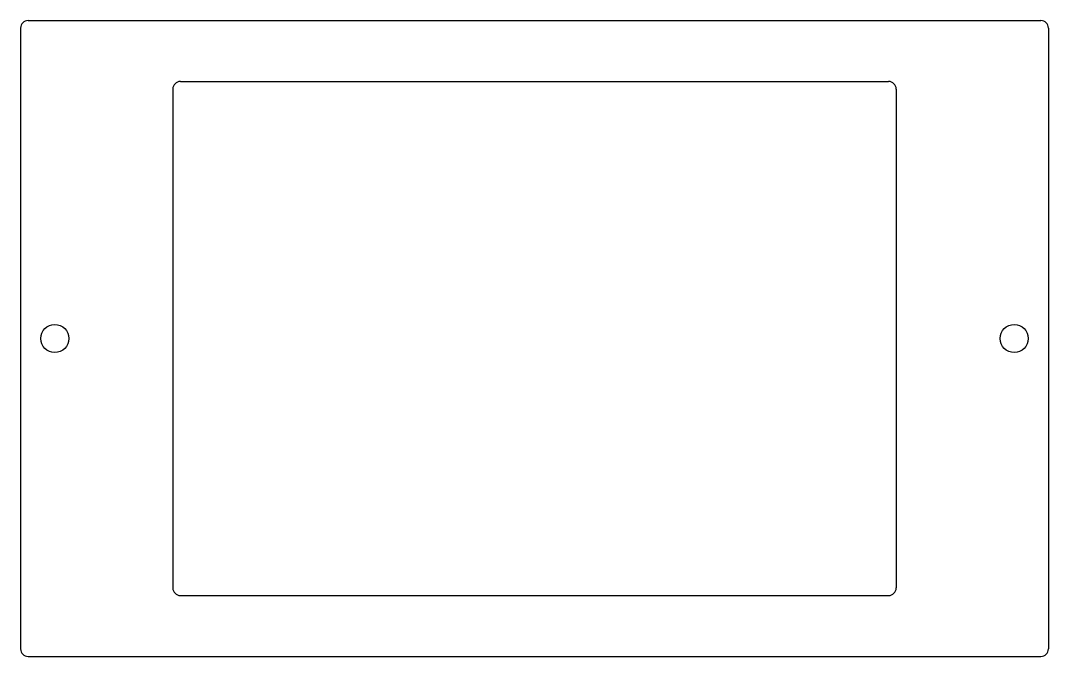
# Model space of a CAD drawing. Extents: x -2 to 268, y 0 to 167.
import ezdxf

# ---------------------------------------------------------------- set-up
doc = ezdxf.new("R2010")
doc.units = 0
doc.header["$MEASUREMENT"] = 0
doc.layers.get('0').update_dxf_attribs({"linetype": 'CONTINUOUS'})

msp = doc.modelspace()

# ---------------------------------------------------------------- linework, layer by layer
at = {"color": 7}
for p, q in [((-2, 165), (-2, 2)), ((0, 167), (266, 167)), ((268, 165), (268, 2)), ((38, 149), (38, 18)), ((40, 151), (226, 151)), ((228, 149), (228, 18)), ((40, 16), (226, 16)), ((0, 0), (266, 0))]:
    msp.add_line(p, q, dxfattribs=at)
for centre in [(7, 83.5), (259, 83.5)]:
    msp.add_circle(centre, 3.7, dxfattribs=at)
for centre, start, end in [((0, 165), 90, 180), ((266, 165), 360, 90), ((40, 149), 90, 180), ((226, 149), 360, 90), ((40, 18), 180, 270), ((226, 18), 270, 0), ((0, 2), 180, 270), ((266, 2), 270, 0)]:
    msp.add_arc(centre, 2, start, end, dxfattribs=at)

doc.saveas('drawing.dxf')
